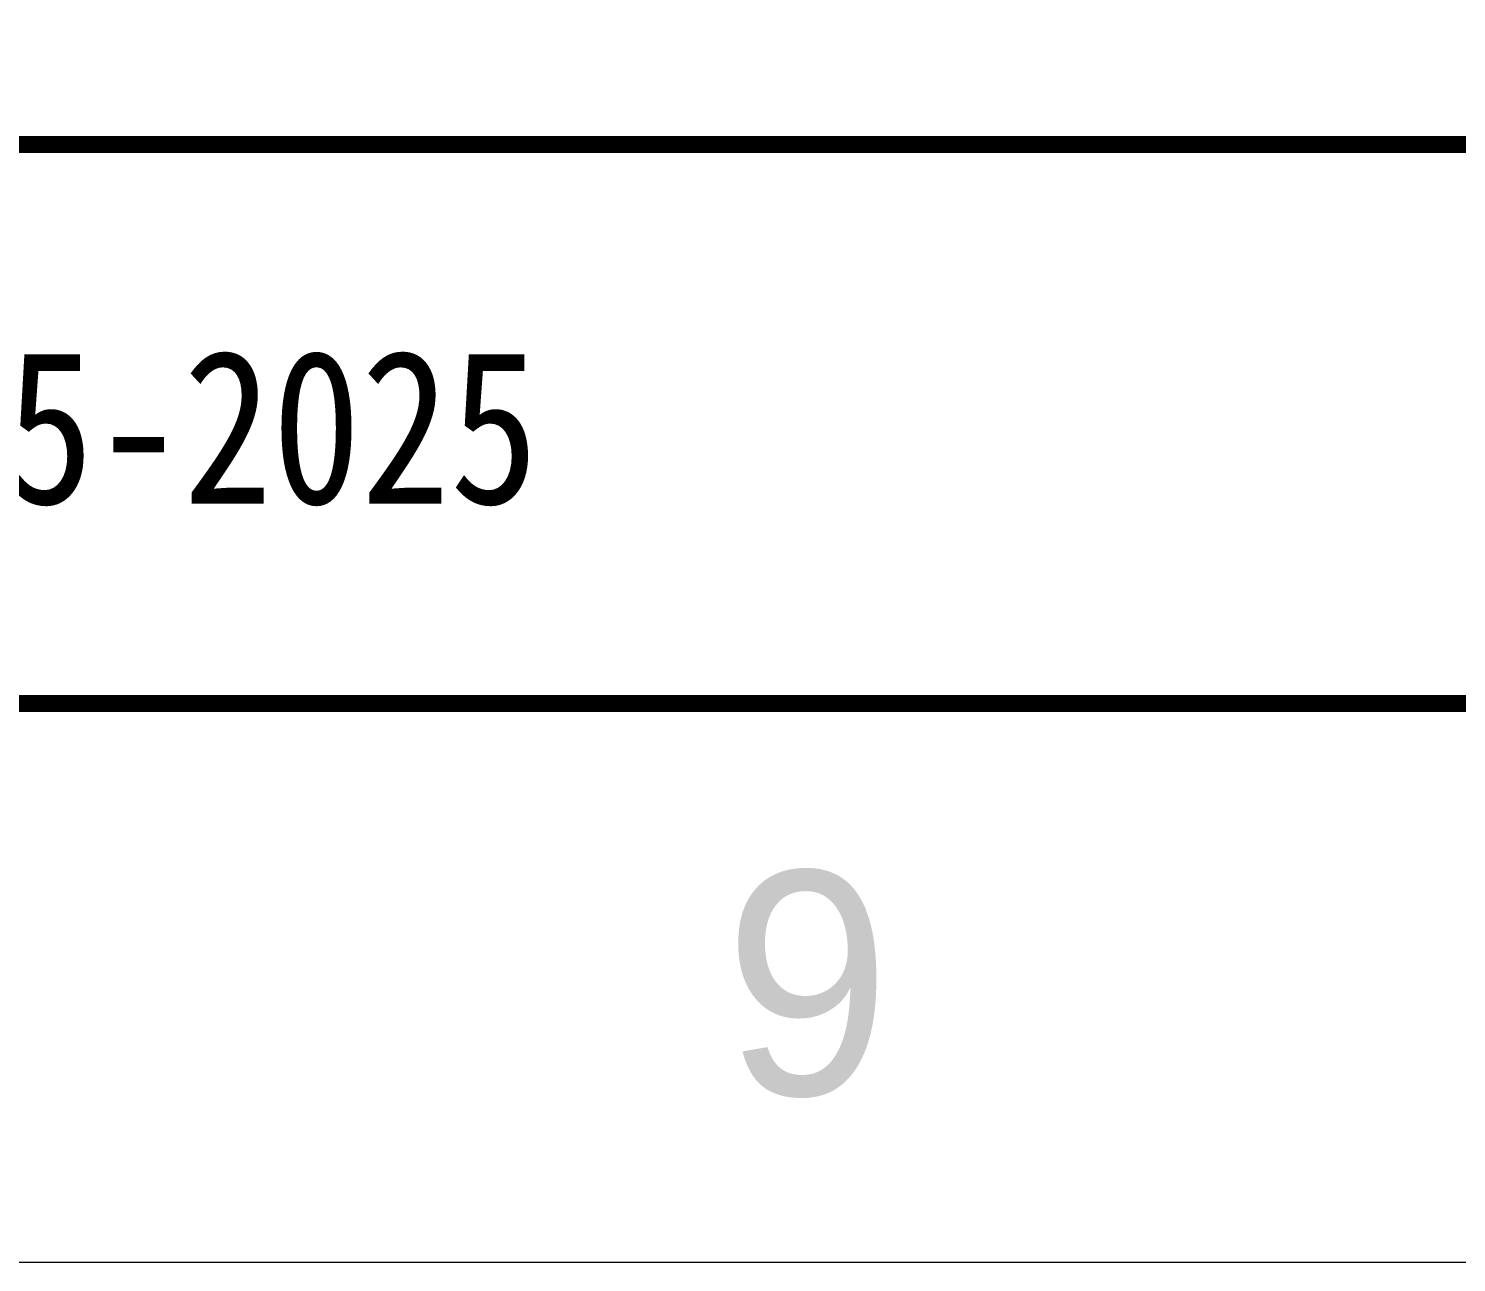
# Model space of a CAD drawing. Extents: x 148 to 221443, y -36682 to 6758.
# Drawn here: x 126819 to 127330, y -12439 to -11998 of the extents above; entities that cross this region are included whole.
import ezdxf
from ezdxf.enums import TextEntityAlignment as Align

# ---------------------------------------------------------------- set-up
doc = ezdxf.new("R2010")
doc.units = 0
doc.header["$LTSCALE"] = 10
doc.header["$MEASUREMENT"] = 0
doc.layers.add('2（细实线）', color=3, linetype='Continuous', lineweight=20)
doc.layers.add('图框层', color=7, linetype='Continuous', lineweight=15)
doc.styles.add('HZ', font='ROMS.SHX', dxfattribs={"width": 0.75, "bigfont": 'GBCBIG.SHX'})
doc.styles.add('tkhz2', font='')
doc.styles.get('tkhz2').set_extended_font_data('SimSun')

# ---------------------------------------------------------------- blocks, each defined once
blk = doc.blocks.new('1.25A2')
at = {"layer": '图框层', "ltscale": 10}
for p, q in [((15302.984, 8873.886), (14595.484, 8873.886)), ((15312.984, 8863.886), (14570.484, 8863.886))]:
    blk.add_line(p, q, dxfattribs=at)
at = {"style": 'HZ'}
blk.add_text('9', height=4, dxfattribs=at).set_placement((15201.609, 8868.886), align=Align.MIDDLE)

msp = doc.modelspace()

# ---------------------------------------------------------------- linework, layer by layer
at = {"layer": '图框层', "const_width": 6}
msp.add_lwpolyline([(125524.8039, -12239.4276), (129124.8039, -12239.4276), (129124.8039, -11559.4276), (125524.8039, -11559.4276)], close=True, dxfattribs=at)
msp.add_lwpolyline([(125524.8039, -12039.4276), (129124.8039, -12039.4276)], dxfattribs=at)

# ---------------------------------------------------------------- block references
at = {"layer": '2（细实线）', "xscale": 20, "yscale": 20, "zscale": 20}
msp.add_blockref('1.25A2', (-176934.8666, -189717.1551), dxfattribs=at)

# ---------------------------------------------------------------- texts
at = {"layer": '图框层', "style": 'tkhz2', "width": 0.85}
msp.add_text('EQT-02005-2025', height=55, dxfattribs=at).set_placement((126778.5641, -12167.9492), align=Align.CENTER)

doc.saveas('drawing.dxf')
